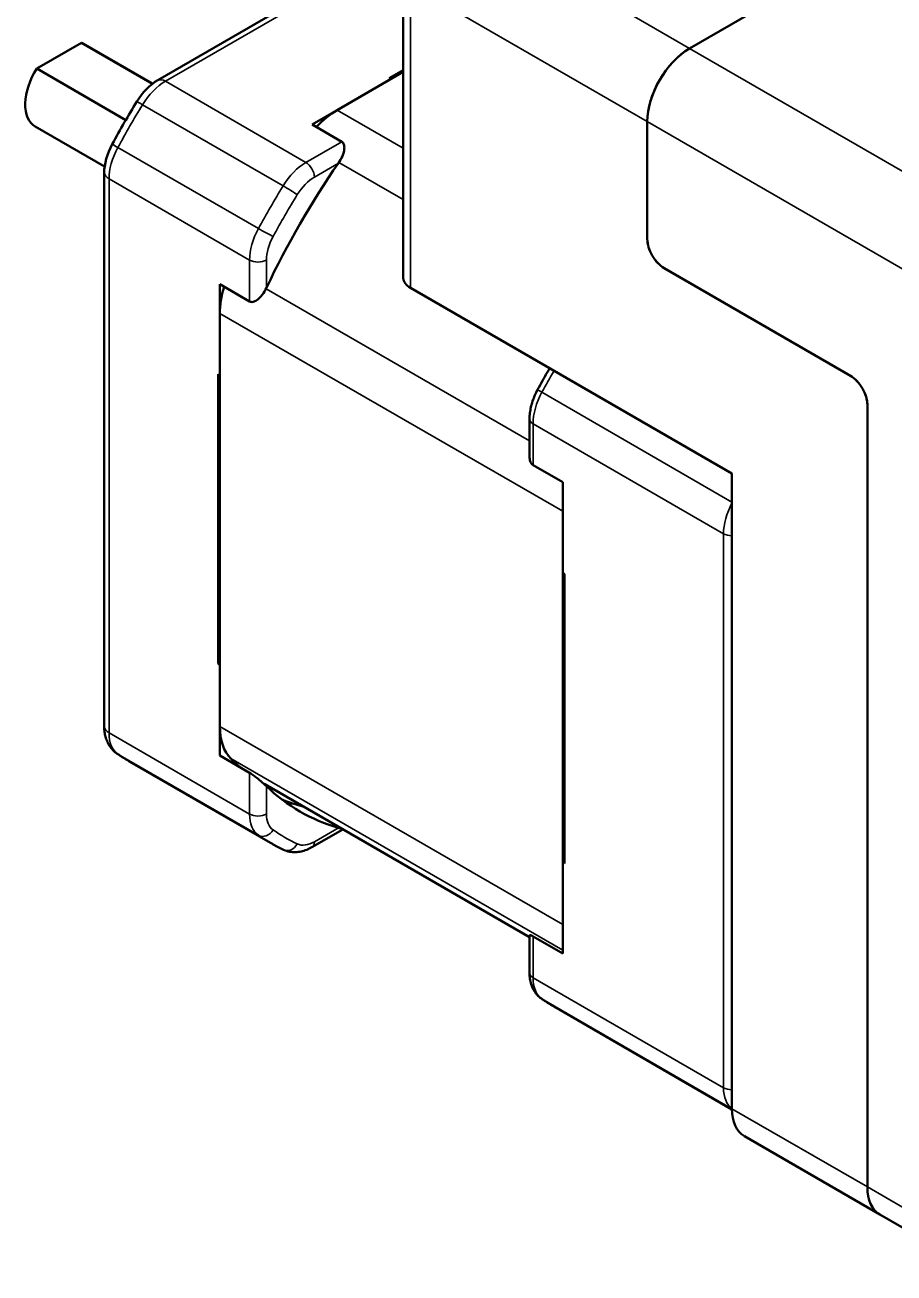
# Model space of a CAD drawing. Header units: millimetres. Extents: x -3 to 1193, y -78 to 258.
# Drawn here: x 265.9 to 302.2, y 157.9 to 210 of the extents above; entities that cross this region are included whole.
import ezdxf

# ---------------------------------------------------------------- set-up
doc = ezdxf.new("R2010")
doc.units = ezdxf.units.MM
doc.header["$LTSCALE"] = 0.833333
doc.layers.add('외형선(ISO)', color=7, linetype='Continuous', lineweight=50)
doc.layers.add('좁은 외형선(ISO)', color=7, linetype='Continuous', lineweight=35)

msp = doc.modelspace()

# ---------------------------------------------------------------- linework, layer by layer
at = {"layer": '외형선(ISO)', "color": 7}
for p, q in [((282.39103, 214.03668), (271.42102, 207.70314)), ((281.67719, 199.43458), (281.67719, 212.09028)), ((293.63734, 209.02841), (297.59714, 211.3146)), ((293.63734, 209.02841), (297.59714, 211.3146)), ((266.3622, 208.18217), (268.23303, 209.26229)), ((268.23303, 209.26229), (271.19679, 207.55116)), ((271.20014, 207.55376), (268.29761, 209.22953)), ((270.08445, 206.03312), (266.3622, 208.18217)), ((278.91788, 206.44973), (281.67719, 208.04282)), ((281.08667, 207.78353), (281.67719, 208.12447)), ((277.86563, 205.84221), (281.15738, 207.74271)), ((281.08667, 207.78353), (281.15738, 207.74271)), ((291.86957, 201.06757), (291.86957, 205.96655)), ((291.86957, 201.06757), (291.86957, 205.96655)), ((269.20014, 204.08966), (266.29761, 205.76543)), ((277.86563, 205.84221), (279.10307, 205.12778)), ((269.18121, 203.82368), (269.18121, 180.68641)), ((300.35486, 195.3521), (292.57668, 199.84283)), ((300.35486, 195.3521), (292.57668, 199.84283)), ((274.01513, 195.37196), (274.01513, 199.17294)), ((275.25256, 198.45851), (274.01513, 199.17294)), ((295.40511, 191.26961), (281.97008, 199.02633)), ((274.01513, 197.95791), (274.01513, 180.70296)), ((273.94442, 183.32974), (273.94442, 195.41278)), ((274.01513, 195.37196), (273.94442, 195.41278)), ((301.06196, 194.12735), (301.06196, 161.46749)), ((301.06196, 194.12735), (301.06196, 161.46749)), ((286.95016, 193.5506), (286.95016, 191.99584)), ((288.33404, 190.90592), (287.0966, 191.62035)), ((288.33404, 190.90592), (288.33404, 187.10493)), ((295.40511, 191.26961), (295.40511, 164.73347)), ((288.33404, 189.69088), (288.33404, 172.43593)), ((288.40475, 187.0641), (288.33404, 187.10493)), ((288.40475, 187.0641), (288.40475, 174.98106)), ((273.94442, 183.32974), (274.01513, 183.28891)), ((274.01513, 179.48792), (274.01513, 183.28891)), ((274.01513, 179.48792), (275.25256, 178.77349)), ((276.12693, 175.84176), (270.25795, 179.23022)), ((275.8895, 178.28825), (286.95016, 171.90237)), ((279.14775, 176.40709), (277.8582, 175.66257)), ((288.33404, 175.02188), (288.40475, 174.98106)), ((288.33404, 175.02188), (288.33404, 171.2209)), ((286.95016, 171.96808), (286.95016, 170.41333)), ((287.0966, 171.93533), (288.33404, 171.2209)), ((287.97097, 169.0036), (295.40521, 164.71144)), ((295.92288, 163.58903), (301.57973, 160.32305)), ((301.57973, 160.32305), (305.82237, 157.87356))]:
    msp.add_line(p, q, dxfattribs=at)
for centre, major_axis, start_param, end_param in [((267.29761, 207.49748), (1, 1.73205), 0, 0.06266392), ((293.63734, 206.98717), (1.25, 2.16506), 0.78539816, 2.35619449), ((293.63734, 206.98717), (-1.25, -2.16506), 3.92699082, 5.49778714), ((267.29761, 207.49748), (-1, -1.73205), 4.64972506, 6.28318531), ((271.42102, 206.2039), (0.9181, 1.59019), 0.78539816, 1.52595165), ((281.43975, 199.33252), (11.4181, 19.77672), 1.52595165, 1.61564101), ((278.91788, 203.75529), (1.65, 2.85788), 0.78539816, 1.1720721), ((270.47959, 204.5733), (0.9181, 1.59019), 1.61564101, 2.35619449), ((287.98049, 195.55622), (10.625, 18.40304), 1.42889927, 1.71269338), ((292.57668, 200.65932), (0.5, -0.86603), 3.92699082, 5.49778714), ((292.57668, 200.65932), (-0.5, 0.86603), 0.78539816, 2.35619449), ((282.67719, 199.43458), (-1, 0), 0, 0.78539816), ((276.34858, 199.30513), (1.65, 2.85788), 1.96952055, 2.35619449), ((300.35486, 194.5356), (0.5, -0.86603), 0.78539816, 2.35619449), ((300.35486, 194.5356), (-0.5, 0.86603), 3.92699082, 5.49778714), ((270.47959, 181.43603), (0.9181, 1.59019), 2.35619449, 2.50626356), ((276.34858, 182.05018), (-1.65, -2.85788), 5.49778714, 6.13751226), ((286.3895, 196.47478), (-10.5, -18.18653), 6.13751226, 6.18469669), ((286.3895, 196.47478), (-10.5, -18.18653), 6.27835609, 6.28318531), ((287.98049, 195.55622), (-10.625, -18.40304), 6.14128825, 6.42508236), ((286.3895, 196.47478), (-10.625, -18.40304), 0.07494025, 0.15354378), ((297.17288, 165.7541), (-1.25, -2.16506), 5.49778714, 6.28318531), ((302.82973, 162.48811), (-1.25, -2.16506), 5.49778714, 6.28318531), ((302.82973, 162.48811), (-1.25, -2.16506), 5.49778714, 6.28318531)]:
    msp.add_ellipse(centre, major_axis=major_axis, ratio=0.57735027, start_param=start_param, end_param=end_param, dxfattribs=at)
for points, knots in [([(278.96488, 204.2315), (279.0274, 204.32175), (279.08612, 204.42508), (279.17481, 204.63597), (279.20518, 204.74345), (279.21624, 204.89787), (279.21272, 204.95735), (279.18702, 205.03403), (279.17511, 205.05758), (279.14421, 205.09806), (279.12522, 205.11499), (279.10307, 205.12778)], [0.305021367, 0.305021367, 0.305021367, 0.305021367, 0.338182261, 0.338182261, 0.371343155, 0.371343155, 0.390138182, 0.390138182, 0.399535696, 0.399535696, 0.40893321, 0.40893321, 0.40893321, 0.40893321]), ([(275.25256, 198.45851), (275.27472, 198.44572), (275.29888, 198.43775), (275.34938, 198.43122), (275.37573, 198.43268), (275.45498, 198.44877), (275.50826, 198.47546), (275.63646, 198.56225), (275.71435, 198.64229), (275.85265, 198.82454), (275.91278, 198.92705), (275.95967, 199.02633)], [-0.40893321, -0.40893321, -0.40893321, -0.40893321, -0.399535696, -0.399535696, -0.390138182, -0.390138182, -0.371343155, -0.371343155, -0.338182261, -0.338182261, -0.305021367, -0.305021367, -0.305021367, -0.305021367]), ([(287.28861, 194.77602), (287.35362, 194.89567), (287.41926, 195.01501), (287.55181, 195.25306), (287.61871, 195.37175), (287.71998, 195.54928), (287.75389, 195.60837), (287.78796, 195.66738)], [3.8821461375, 3.8821461375, 3.8821461375, 3.8821461375, 3.9000840093, 3.9000840093, 3.9180218811, 3.9180218811, 3.926990817, 3.926990817, 3.926990817, 3.926990817]), ([(286.95016, 193.5506), (286.95016, 193.63244), (286.95539, 193.71494), (286.9753, 193.88052), (286.98998, 193.9636), (287.02802, 194.12949), (287.05139, 194.21231), (287.10614, 194.37671), (287.13753, 194.4583), (287.20769, 194.61917), (287.24646, 194.69845), (287.28861, 194.77602)], [3.141592654, 3.141592654, 3.141592654, 3.141592654, 3.28970335, 3.28970335, 3.437814047, 3.437814047, 3.585924744, 3.585924744, 3.734035441, 3.734035441, 3.882146138, 3.882146138, 3.882146138, 3.882146138]), ([(286.95014, 191.99584), (286.95015, 191.97221), (286.95102, 191.94892), (286.95762, 191.86517), (286.97005, 191.80054), (287.00546, 191.71825), (287.02001, 191.69318), (287.05451, 191.65063), (287.07445, 191.63314), (287.0966, 191.62035)], [0.3643082607, 0.3643082607, 0.3643082607, 0.3643082607, 0.3713431547, 0.3713431547, 0.3901381823, 0.3901381823, 0.3995356961, 0.3995356961, 0.4089332099, 0.4089332099, 0.4089332099, 0.4089332099]), ([(269.72338, 179.56717), (269.65976, 179.6108), (269.60097, 179.66076), (269.49566, 179.76941), (269.44913, 179.82805), (269.36857, 179.95006), (269.33451, 180.01341), (269.2776, 180.14214), (269.25473, 180.20751), (269.2185, 180.33882), (269.20514, 180.40477), (269.1958, 180.47069)], [2.40103917, 2.40103917, 2.40103917, 2.40103917, 2.519136052, 2.519136052, 2.637232935, 2.637232935, 2.755329818, 2.755329818, 2.873426701, 2.873426701, 2.991523584, 2.991523584, 2.991523584, 2.991523584]), ([(270.25795, 179.23022), (270.22147, 179.25128), (270.18516, 179.27262), (270.11287, 179.31587), (270.0769, 179.33777), (270.00528, 179.38214), (269.96963, 179.40461), (269.89869, 179.4501), (269.86338, 179.47313), (269.79312, 179.51973), (269.75817, 179.54331), (269.72338, 179.56717)], [2.3561944902, 2.3561944902, 2.3561944902, 2.3561944902, 2.3651634261, 2.3651634261, 2.374132362, 2.374132362, 2.3831012979, 2.3831012979, 2.3920702337, 2.3920702337, 2.4010391696, 2.4010391696, 2.4010391696, 2.4010391696]), ([(275.95967, 178.20567), (275.91278, 178.25079), (275.85265, 178.30621), (275.71435, 178.42786), (275.63646, 178.49394), (275.50826, 178.59605), (275.45498, 178.63709), (275.37573, 178.69407), (275.34938, 178.71234), (275.29888, 178.74565), (275.27472, 178.7607), (275.25256, 178.77349)], [0.305021367, 0.305021367, 0.305021367, 0.305021367, 0.338182261, 0.338182261, 0.371343155, 0.371343155, 0.390138182, 0.390138182, 0.399535696, 0.399535696, 0.40893321, 0.40893321, 0.40893321, 0.40893321]), ([(276.12693, 175.84176), (276.16281, 175.82105), (276.19885, 175.80061), (276.27124, 175.7603), (276.30759, 175.74043), (276.38061, 175.70124), (276.41728, 175.68193), (276.49093, 175.64387), (276.52791, 175.62512), (276.60217, 175.58819), (276.63945, 175.57), (276.67688, 175.5521)], [3.926990817, 3.926990817, 3.926990817, 3.926990817, 3.9359597529, 3.9359597529, 3.9449286888, 3.9449286888, 3.9538976247, 3.9538976247, 3.9628665605, 3.9628665605, 3.9718354964, 3.9718354964, 3.9718354964, 3.9718354964]), ([(276.67688, 175.5521), (276.75395, 175.51525), (276.83544, 175.48855), (277.00043, 175.45557), (277.08387, 175.4492), (277.24828, 175.45374), (277.32929, 175.46458), (277.48733, 175.50013), (277.5644, 175.52482), (277.71439, 175.58558), (277.78732, 175.62165), (277.8582, 175.66257)], [3.971835496, 3.971835496, 3.971835496, 3.971835496, 4.119946193, 4.119946193, 4.26805689, 4.26805689, 4.416167587, 4.416167587, 4.564278284, 4.564278284, 4.71238898, 4.71238898, 4.71238898, 4.71238898]), ([(287.0966, 171.93533), (287.07445, 171.94812), (287.05451, 171.95853), (287.02001, 171.97429), (287.00546, 171.97965), (286.97005, 171.98887), (286.95762, 171.98576), (286.95102, 171.9756), (286.95015, 171.97216), (286.95014, 171.9681)], [0, 0, 0, 0, 0.0093975138, 0.0093975138, 0.0187950276, 0.0187950276, 0.0375900551, 0.0375900551, 0.0446249491, 0.0446249491, 0.0446249491, 0.0446249491]), ([(287.44515, 169.33504), (287.3747, 169.38336), (287.31083, 169.44059), (287.19977, 169.56698), (287.15254, 169.63605), (287.07426, 169.7807), (287.04315, 169.85629), (286.99492, 170.01093), (286.97776, 170.09002), (286.95538, 170.25029), (286.95016, 170.33149), (286.95016, 170.41333)], [2.40103917, 2.40103917, 2.40103917, 2.40103917, 2.549149866, 2.549149866, 2.697260563, 2.697260563, 2.84537126, 2.84537126, 2.993481957, 2.993481957, 3.141592654, 3.141592654, 3.141592654, 3.141592654]), ([(287.97097, 169.0036), (287.9351, 169.02431), (287.89938, 169.04531), (287.82828, 169.08784), (287.79289, 169.10939), (287.72244, 169.15304), (287.68738, 169.17514), (287.61759, 169.21988), (287.58287, 169.24253), (287.51375, 169.28838), (287.47936, 169.31157), (287.44515, 169.33504)], [2.3561944902, 2.3561944902, 2.3561944902, 2.3561944902, 2.3651634261, 2.3651634261, 2.374132362, 2.374132362, 2.3831012979, 2.3831012979, 2.3920702337, 2.3920702337, 2.4010391696, 2.4010391696, 2.4010391696, 2.4010391696])]:
    msp.add_open_spline(points, degree=3, knots=knots, dxfattribs=at)
msp.add_open_spline([(279.08975, 176.44059), (279.0527, 176.4472), (279.00977, 176.45765), (278.96488, 176.47061)], degree=3, dxfattribs=at)
at = {"layer": '좁은 외형선(ISO)', "color": 7}
for p, q in [((293.63734, 209.02841), (283.73785, 214.74389)), ((271.73921, 207.65318), (282.13224, 213.6536)), ((281.97008, 211.68203), (291.86957, 205.96655)), ((281.97008, 199.02633), (281.97008, 211.68203)), ((304.24394, 202.90469), (293.63734, 209.02841)), ((277.6082, 204.26472), (271.73921, 207.65318)), ((270.78505, 206.6746), (276.65404, 203.28614)), ((281.67719, 204.85665), (278.91788, 206.44973)), ((291.86957, 205.96655), (304.68412, 198.56807)), ((269.75397, 204.88872), (275.62295, 201.50025)), ((279.10307, 205.12778), (277.6082, 204.26472)), ((277.96175, 203.65234), (278.96488, 204.2315)), ((281.67719, 202.71534), (278.98906, 204.26733)), ((269.38358, 203.5731), (275.25256, 200.18464)), ((269.38358, 180.43582), (269.38358, 203.5731)), ((275.25256, 200.18464), (275.25256, 198.45851)), ((275.95967, 199.02633), (275.95967, 200.18464)), ((286.95016, 192.63118), (275.94073, 198.98747)), ((274.01513, 197.95791), (288.33404, 189.69088)), ((295.40511, 190.07902), (287.46699, 194.6621)), ((287.0966, 193.34648), (295.05155, 188.75368)), ((287.0966, 191.62035), (287.0966, 193.34648)), ((295.05155, 188.75368), (295.05155, 165.61641)), ((275.25256, 177.04736), (269.38358, 180.43582)), ((288.33404, 172.43593), (274.01513, 180.70296)), ((269.75397, 179.54789), (275.62295, 176.15943)), ((288.33404, 171.36022), (274.47655, 179.36085)), ((275.25256, 178.77349), (275.25256, 177.04736)), ((275.95967, 177.04736), (275.95967, 178.20567)), ((278.96488, 176.47061), (277.96175, 175.89146)), ((287.0966, 170.2092), (287.0966, 171.93533)), ((295.05155, 165.61641), (287.0966, 170.2092)), ((295.40511, 164.7382), (287.46699, 169.32127)), ((301.06196, 161.46749), (295.40511, 164.73347)), ((305.3046, 159.018), (301.06196, 161.46749))]:
    msp.add_line(p, q, dxfattribs=at)
for centre, major_axis, ratio, start_param, end_param in [((271.73921, 206.02018), (1, 1.73205), 0.57735027, 0.78539816, 1.52595165), ((271.73921, 207.08163), (-0.35, 0.60622), 0.57735027, 5.49778714, 6.19600962), ((281.75795, 199.14881), (11.5, 19.91858), 0.57735027, 1.52595165, 1.61564101), ((271.11901, 206.44556), (-0.59695, 0.36558), 0.03660326, 5.32834294, 6.02656541), ((270.79779, 204.38959), (1, 1.73205), 0.57735027, 1.61564101, 2.35619449), ((270.11931, 204.71402), (-0.61508, 0.33418), 0.03660326, 0.2566199, 0.95484237), ((277.6082, 202.63172), (-1, -1.73205), 0.57735027, 3.92699082, 4.6675443), ((277.6082, 203.85647), (-0.25, 0.43301), 0.57735027, 3.92699082, 5.49778714), ((269.87855, 203.85887), (-0.7, 0), 0.57735027, 0.08717569, 0.78539816), ((277.96175, 202.4276), (-0.75, -1.29904), 0.57735027, 3.92699082, 4.6675443), ((287.62693, 195.76034), (-11.5, -19.91858), 0.57735027, 4.6675443, 4.75723366), ((287.98049, 195.55622), (-11.25, -19.48557), 0.57735027, 4.6675443, 4.75723366), ((276.89258, 203.12254), (-0.42639, 0.26113), 0.03660326, 3.75754661, 5.32834294), ((276.66678, 201.00113), (-1, -1.73205), 0.57735027, 4.75723366, 5.49778714), ((275.88391, 201.37547), (-0.43934, 0.2387), 0.03660326, 0.95484237, 2.5256387), ((277.02033, 200.79701), (-0.75, -1.29904), 0.57735027, 4.75723366, 5.49778714), ((275.60612, 200.38876), (0.5, 0), 0.57735027, 3.92699082, 5.49778714), ((299.47097, 188.92219), (11.5, 19.91858), 0.57735027, 1.57079633, 1.61564101), ((288.51082, 194.16297), (1, 1.73205), 0.57735027, 1.61564101, 2.35619449), ((287.72795, 194.53731), (-0.43934, 0.2387), 0.03660326, 0, 0.95484237), ((287.45016, 193.5506), (-0.5, 0), 0.57735027, 0, 0.78539816), ((296.46577, 189.57018), (-1, -1.73205), 0.57735027, 4.7750529, 5.49778714), ((295.40511, 188.95781), (0.5, 0), 0.57735027, 3.92699082, 4.71238898), ((269.87855, 180.7216), (-0.7, 0), 0.57735027, 0.08717569, 0.78539816), ((270.79779, 181.25232), (-1, -1.73205), 0.57735027, 5.49778714, 6.23834063), ((270.11931, 180.14444), (-0.39592, -0.57727), 0.81567571, 0, 0.06331396), ((281.75795, 199.14881), (-11.5, -19.91858), 0.57735027, 6.23834063, 6.28318531), ((276.66678, 177.86386), (-1, -1.73205), 0.57735027, 5.49778714, 6.23834063), ((275.60612, 177.25149), (-0.5, 0), 0.57735027, 0.78539816, 2.35619449), ((277.02033, 177.65974), (-0.75, -1.29904), 0.57735027, 5.49778714, 6.23834063), ((275.88391, 176.58554), (-0.2828, -0.41234), 0.81567571, 0.06331396, 1.63411029), ((287.98049, 195.55622), (-11.25, -19.48557), 0.57735027, 6.23834063, 6.32802999), ((287.62693, 195.76034), (-11.5, -19.91858), 0.57735027, 6.23834063, 6.28318531), ((276.89258, 176.00319), (-0.21569, -0.45108), 0.81567571, 0, 1.50748236), ((277.96175, 177.11621), (-0.75, -1.29904), 0.57735027, 0.04484468, 0.78539816), ((277.6082, 176.09558), (0.25, -0.43301), 0.57735027, 0, 0.78539816), ((287.45016, 170.41333), (-0.5, 0), 0.57735027, 0, 0.78539816), ((288.51082, 171.0257), (-1, -1.73205), 0.57735027, 5.49778714, 6.23834063), ((287.72795, 169.74738), (-0.2828, -0.41234), 0.81567571, 0, 0.06331396), ((299.47097, 188.92219), (-11.5, -19.91858), 0.57735027, 6.23834063, 6.28318531), ((296.46577, 166.43291), (-1, -1.73205), 0.57735027, 5.49778714, 6.22052139), ((295.40511, 165.82054), (-0.5, 0), 0.57735027, 0.78539816, 1.57079633)]:
    msp.add_ellipse(centre, major_axis=major_axis, ratio=ratio, start_param=start_param, end_param=end_param, dxfattribs=at)

doc.saveas('drawing.dxf')
